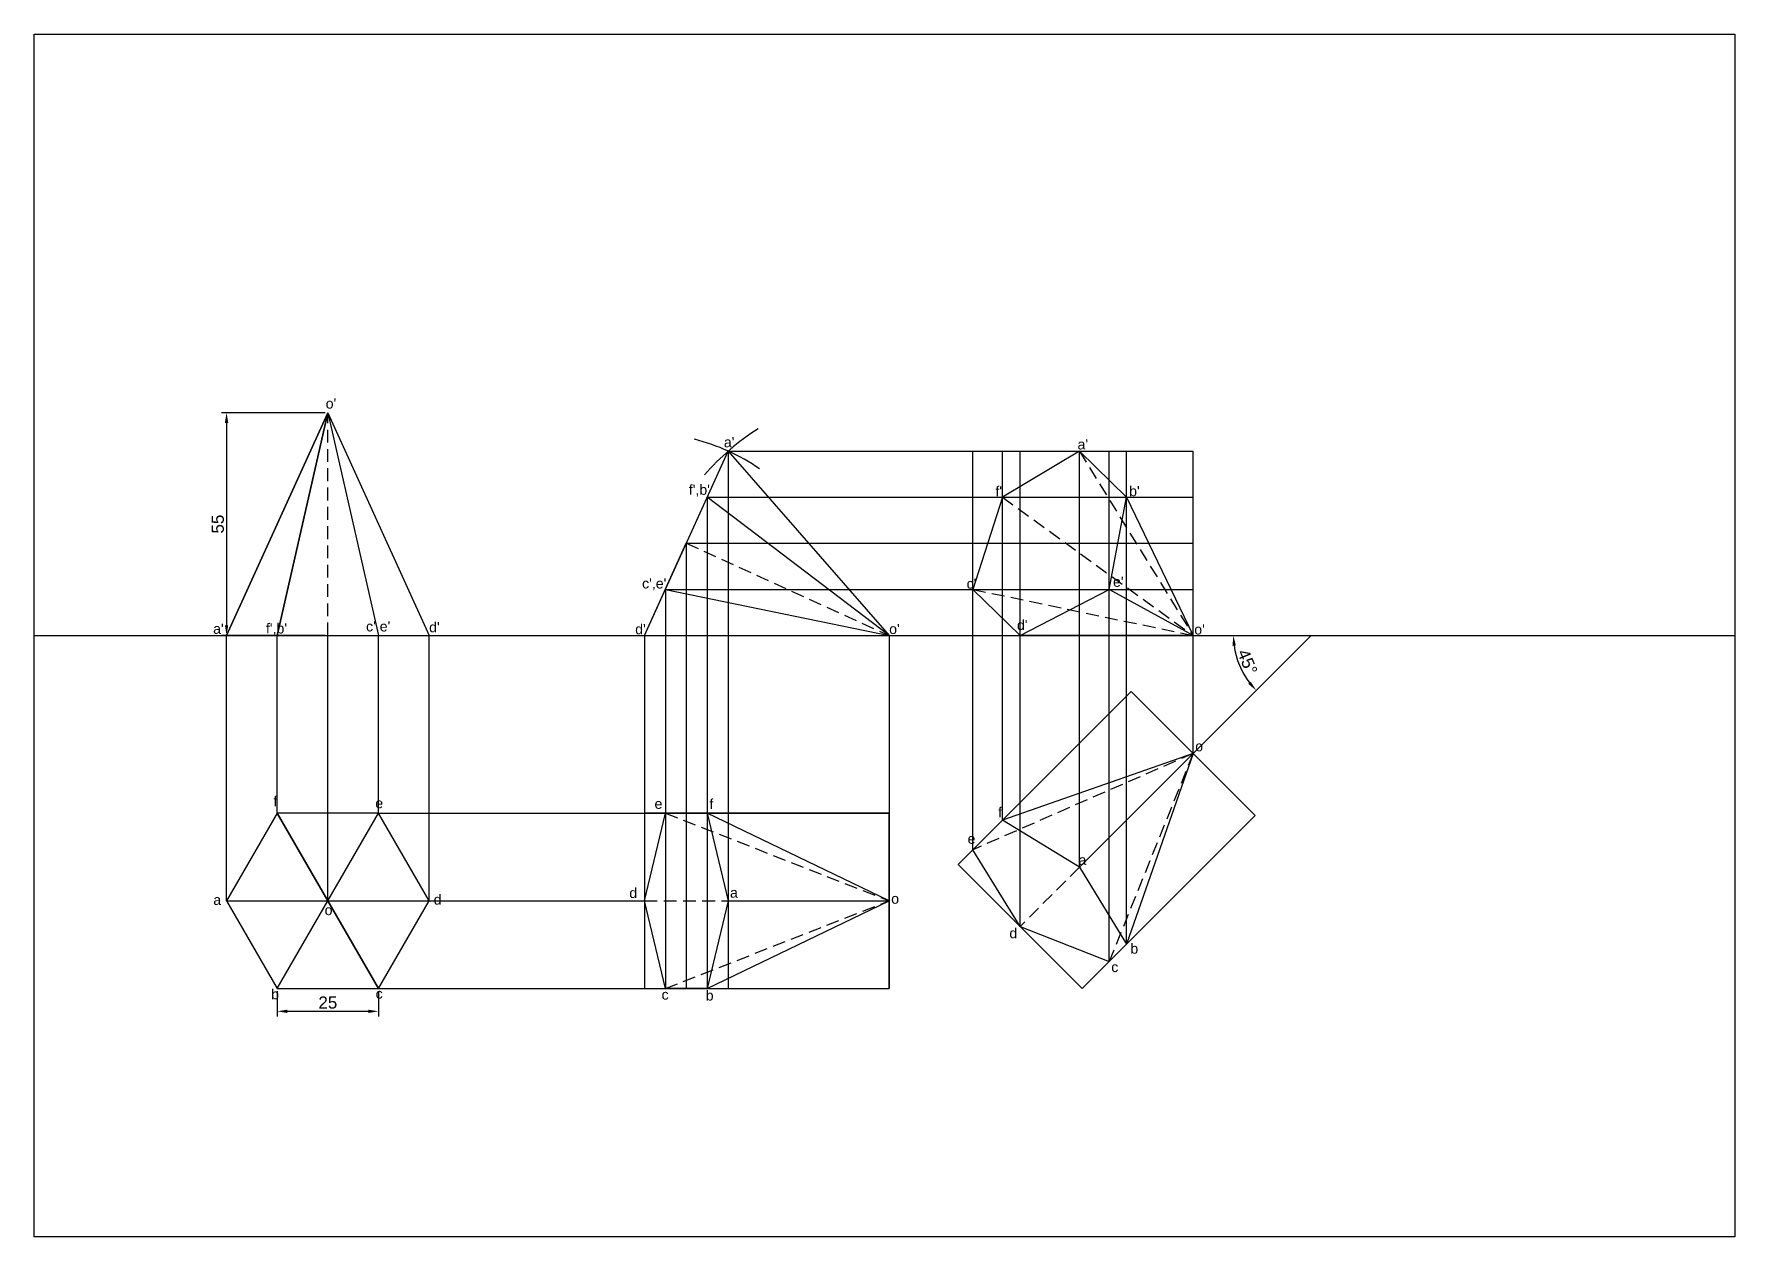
# Model space of a CAD drawing. Header units: millimetres. Extents: x 2028 to 2448, y 1967 to 2264.
import ezdxf

# ---------------------------------------------------------------- set-up
doc = ezdxf.new("R2010")
doc.units = ezdxf.units.MM
doc.linetypes.add('HIDDEN2', pattern=[4.7625, 3.175, -1.5875])
doc.styles.get("Standard").update_dxf_attribs({"font": 'arial.ttf'})
doc.dimstyles.new('ISO-25', dxfattribs={"dimtxt": 3, "dimasz": 2.5, "dimexe": 1.25, "dimexo": 0.625, "dimtad": 1, "dimdec": 0, "dimdsep": 46, "dimtxsty": 'Standard', "dimcen": 2.5, "dimadec": 0, "dimazin": 0, "dimtfac": 1, "dimtdec": 0, "dimtmove": 0, "dimatfit": 3, "dimfxl": 1, "dimarcsym": 0})

# ---------------------------------------------------------------- blocks, each defined once
blk = doc.blocks.new('*D2')
at = {"color": 0, "lineweight": -2, "transparency": 16777216}
for p, q in [((2100.31, 2170.56), (2074.69, 2170.56)), ((2075.94, 2168.06), (2075.94, 2118.06)), ((2100.31, 2115.56), (2074.69, 2115.56))]:
    blk.add_line(p, q, dxfattribs=at)
at = {"color": 0, "transparency": 16777216}
for points in [[(2075.52, 2168.06), (2076.35, 2168.06), (2075.94, 2170.56)], [(2075.52, 2118.06), (2076.35, 2118.06), (2075.94, 2115.56)]]:
    blk.add_solid(points, dxfattribs=at)
at = {"layer": 'Defpoints', "color": 0, "transparency": 16777216}
for p in [(2100.94, 2170.56), (2075.94, 2115.56), (2100.94, 2115.56)]:
    blk.add_point(p, dxfattribs=at)
at = {"color": 0, "transparency": 16777216, "insert": (2073.79, 2143.06), "char_height": 3, "attachment_point": 5, "rotation": 90}
blk.add_mtext('55', dxfattribs=at)
blk = doc.blocks.new('*D33')
at = {"color": 0, "lineweight": -2, "transparency": 16777216}
for p, q in [((2088.44, 2027.77), (2088.44, 2021.52)), ((2113.44, 2027.77), (2113.44, 2021.52)), ((2090.94, 2022.77), (2110.94, 2022.77))]:
    blk.add_line(p, q, dxfattribs=at)
at = {"color": 0, "transparency": 16777216}
for points in [[(2090.94, 2023.18), (2090.94, 2022.35), (2088.44, 2022.77)], [(2110.94, 2023.18), (2110.94, 2022.35), (2113.44, 2022.77)]]:
    blk.add_solid(points, dxfattribs=at)
at = {"layer": 'Defpoints', "color": 0, "transparency": 16777216}
for p in [(2088.44, 2028.4), (2113.44, 2028.4), (2113.44, 2022.77)]:
    blk.add_point(p, dxfattribs=at)
at = {"color": 0, "transparency": 16777216, "insert": (2100.94, 2024.92), "char_height": 3, "attachment_point": 5}
blk.add_mtext('25', dxfattribs=at)
blk = doc.blocks.new('*D49')
at = {"color": 0, "lineweight": -2, "transparency": 16777216}
blk.add_arc((2343.74, 2115.56), 19.18, 187.4747, 217.5253, dxfattribs=at)
at = {"color": 0, "transparency": 16777216}
for points in [[(2324.31, 2113.04), (2325.14, 2113.09), (2324.56, 2115.56)], [(2328.84, 2104.15), (2328.22, 2103.6), (2330.18, 2102)]]:
    blk.add_solid(points, dxfattribs=at)
at = {"layer": 'Defpoints', "color": 0, "transparency": 16777216}
for p in [(2238.4, 2115.56), (2343.74, 2115.56), (2448.4, 2115.56), (2325.21, 2110.59), (2314.6, 2086.42)]:
    blk.add_point(p, dxfattribs=at)
at = {"color": 0, "transparency": 16777216, "insert": (2328.01, 2109.04), "char_height": 3, "attachment_point": 5, "rotation": 292.5}
blk.add_mtext('45°', dxfattribs=at)

msp = doc.modelspace()

# ---------------------------------------------------------------- linework, layer by layer
for p, q in [((2100.94, 2170.56), (2075.94, 2115.56)), ((2100.94, 2170.56), (2088.44, 2115.56)), ((2199.81, 2161.08), (2199.81, 2028.4)), ((2199.81, 2161.08), (2314.6, 2161.08)), ((2260.23, 2062.67), (2260.23, 2161.08)), ((2267.55, 2069.99), (2267.55, 2161.08)), ((2271.88, 2043.7), (2271.88, 2161.08)), ((2286.51, 2058.33), (2286.51, 2161.08)), ((2293.91, 2035.11), (2293.91, 2161.08)), ((2298.17, 2039.37), (2298.17, 2161.08)), ((2314.6, 2086.42), (2314.6, 2161.08)), ((2194.63, 2149.7), (2194.63, 2028.4)), ((2194.63, 2149.7), (2314.6, 2149.7)), ((2179.12, 2115.56), (2189.46, 2138.32)), ((2189.46, 2138.32), (2189.46, 2028.4)), ((2189.46, 2138.32), (2314.6, 2138.32)), ((2184.29, 2126.94), (2184.29, 2028.4)), ((2184.29, 2126.94), (2314.6, 2126.94)), ((2028.4, 2115.56), (2238.4, 2115.56)), ((2028.4, 2115.56), (2099.9, 2115.56)), ((2075.94, 2050.05), (2075.94, 2115.56)), ((2088.44, 2071.7), (2088.44, 2115.56)), ((2100.94, 2050.05), (2100.94, 2115.56)), ((2113.44, 2071.7), (2113.44, 2115.56)), ((2125.94, 2050.05), (2125.94, 2115.56)), ((2125.94, 2115.56), (2179.12, 2115.56)), ((2179.12, 2115.56), (2239.53, 2115.56)), ((2179.12, 2115.56), (2179.12, 2028.4)), ((2238.4, 2115.56), (2448.4, 2115.56)), ((2239.53, 2115.56), (2239.53, 2028.4)), ((2314.6, 2086.42), (2343.74, 2115.56)), ((2299.3, 2101.73), (2256.58, 2059.01)), ((2329.91, 2071.12), (2299.3, 2101.73)), ((2299.3, 2101.73), (2314.6, 2086.42)), ((2314.6, 2086.42), (2286.51, 2058.33)), ((2113.44, 2071.7), (2239.53, 2071.7)), ((2179.12, 2071.7), (2179.12, 2028.4)), ((2239.53, 2071.7), (2179.12, 2071.7)), ((2239.53, 2028.4), (2239.53, 2071.7)), ((2287.19, 2028.4), (2329.91, 2071.12)), ((2256.58, 2059.01), (2287.19, 2028.4)), ((2100.94, 2050.05), (2113.44, 2028.4)), ((2125.94, 2050.05), (2179.12, 2050.05)), ((2199.81, 2050.05), (2194.63, 2028.4)), ((2199.81, 2050.05), (2239.53, 2050.05)), ((2113.44, 2028.4), (2239.53, 2028.4)), ((2179.12, 2028.4), (2239.53, 2028.4))]:
    msp.add_line(p, q)
at = {"lineweight": 30}
for p, q in [((2075.94, 2115.56), (2100.94, 2170.56)), ((2088.44, 2115.56), (2100.94, 2170.56)), ((2100.94, 2170.56), (2125.94, 2115.56)), ((2100.94, 2170.56), (2113.44, 2115.56)), ((2179.12, 2115.56), (2199.81, 2161.08)), ((2199.81, 2161.08), (2239.53, 2115.56)), ((2286.51, 2161.08), (2267.55, 2149.7)), ((2298.17, 2149.7), (2286.51, 2161.08)), ((2239.53, 2115.56), (2194.63, 2149.7)), ((2267.55, 2149.7), (2260.23, 2126.94)), ((2293.91, 2126.94), (2298.17, 2149.7)), ((2298.17, 2149.7), (2314.6, 2115.56)), ((2184.29, 2126.94), (2239.53, 2115.56)), ((2260.23, 2126.94), (2271.88, 2115.56)), ((2271.88, 2115.56), (2293.91, 2126.94)), ((2314.6, 2115.56), (2293.91, 2126.94)), ((2075.94, 2115.56), (2125.94, 2115.56)), ((2179.12, 2115.56), (2239.53, 2115.56)), ((2314.6, 2115.56), (2271.88, 2115.56)), ((2314.6, 2086.42), (2267.55, 2069.99)), ((2314.6, 2086.42), (2298.17, 2039.37)), ((2113.44, 2028.4), (2088.44, 2071.7)), ((2088.44, 2071.7), (2100.94, 2050.05)), ((2100.94, 2050.05), (2113.44, 2071.7)), ((2179.12, 2050.05), (2184.29, 2071.7)), ((2184.29, 2071.7), (2194.63, 2071.7)), ((2194.63, 2071.7), (2199.81, 2050.05)), ((2239.53, 2050.05), (2194.63, 2071.7)), ((2260.23, 2062.67), (2267.55, 2069.99)), ((2286.51, 2058.33), (2267.55, 2069.99)), ((2271.88, 2043.7), (2260.23, 2062.67)), ((2286.51, 2058.33), (2298.17, 2039.37)), ((2075.94, 2050.05), (2125.94, 2050.05)), ((2088.44, 2028.4), (2100.94, 2050.05)), ((2184.29, 2028.4), (2179.12, 2050.05)), ((2194.63, 2028.4), (2239.53, 2050.05)), ((2271.88, 2043.7), (2293.91, 2035.11)), ((2293.91, 2035.11), (2298.17, 2039.37)), ((2194.63, 2028.4), (2184.29, 2028.4))]:
    msp.add_line(p, q, dxfattribs=at)
at = {"linetype": 'HIDDEN2'}
for p, q in [((2100.94, 2115.56), (2100.94, 2170.56)), ((2286.51, 2161.08), (2314.6, 2115.56)), ((2267.55, 2149.7), (2314.6, 2115.56)), ((2189.46, 2138.32), (2239.53, 2115.56)), ((2260.23, 2126.94), (2314.6, 2115.56)), ((2314.6, 2086.42), (2260.23, 2062.67)), ((2314.6, 2086.42), (2293.91, 2035.11)), ((2184.29, 2071.7), (2239.53, 2050.05)), ((2286.51, 2058.33), (2271.88, 2043.7)), ((2179.12, 2050.05), (2199.81, 2050.05)), ((2184.29, 2028.4), (2239.53, 2050.05))]:
    msp.add_line(p, q, dxfattribs=at)
msp.add_lwpolyline([(2028.4, 2264.06), (2448.4, 2264.06), (2448.4, 1967.06), (2028.4, 1967.06)], close=True)
at = {"lineweight": 30}
msp.add_lwpolyline([(2088.44, 2071.7), (2075.94, 2050.05), (2088.44, 2028.4), (2113.44, 2028.4), (2125.94, 2050.05), (2113.44, 2071.7)], close=True, dxfattribs=at)
for centre, radius, start, end in [((2179.12, 2115.56), 50, 55.3584, 75.6783), ((2239.53, 2115.56), 60.42, 122.3393, 138.9697)]:
    msp.add_arc(centre, radius, start, end)

# ---------------------------------------------------------------- texts
at = {"char_height": 2.5, "attachment_point": 1}
for s, insert in [("o'", (2100.42, 2174.08)), ("a'", (2198.73, 2164.53)), ("a'", (2286.06, 2164)), ("f',b'", (2190.07, 2152.79)), ("f'", (2265.78, 2152.4)), ("b'", (2298.8, 2152.45)), ("c',e'", (2178.54, 2129.67)), ("c'", (2258.67, 2129.61)), ("e'", (2294.83, 2130.08)), ("a'", (2072.62, 2118.47)), ("f',b'", (2085.66, 2118.56)), ("c',e'", (2110.38, 2119.06)), ("d'", (2125.96, 2118.85)), ("d'", (2176.84, 2118.37)), ("o'", (2239.55, 2118.42)), ("d'", (2271.11, 2119.39)), ("o'", (2314.88, 2118.3)), ('o', (2315.12, 2089.47)), ('f', (2087.49, 2075.9)), ('e', (2112.65, 2075.4)), ('f', (2195.15, 2075.2)), ('e', (2181.61, 2075.26)), ('f', (2266.44, 2073.17)), ('e', (2258.91, 2066.63)), ('a', (2286.31, 2061.38)), ('a', (2072.66, 2051.54)), ('d', (2127.09, 2051.61)), ('d', (2175.38, 2053.25)), ('a', (2200.25, 2053.32)), ('o', (2240.05, 2051.83)), ('o', (2100.15, 2049.02)), ('d', (2269.23, 2043.32)), ('b', (2299.1, 2039.5)), ('c', (2294.39, 2034.96)), ('b', (2086.94, 2028.25)), ('c', (2112.75, 2028.39)), ('c', (2183.35, 2028.15)), ('b', (2194.25, 2027.93))]:
    msp.add_mtext_dynamic_manual_height_columns(s, width=2.6501, gutter_width=12.5, heights=[0], dxfattribs=dict(at, insert=insert))

# ---------------------------------------------------------------- dimensions: what is measured, and where the dimension line sits
dim = msp.add_linear_dim(base=(2075.94, 2115.56), p1=(2100.94, 2170.56), p2=(2100.94, 2115.56), angle=90, dimstyle='ISO-25')
dim.commit()
dim.dimension.update_dxf_attribs({"geometry": '*D2', "text_midpoint": (2073.79, 2143.06)})
dim = msp.add_angular_dim_2l(base=(2325.21, 2110.59), line1=((2314.6, 2086.42), (2343.74, 2115.56)), line2=((2238.4, 2115.56), (2448.4, 2115.56)), dimstyle='ISO-25')
dim.commit()
dim.dimension.update_dxf_attribs({"geometry": '*D49', "text_midpoint": (2328.01, 2109.04)})
dim = msp.add_linear_dim(base=(2113.44, 2022.77), p1=(2088.44, 2028.4), p2=(2113.44, 2028.4), dimstyle='ISO-25')
dim.commit()
dim.dimension.update_dxf_attribs({"geometry": '*D33', "text_midpoint": (2100.94, 2024.92)})

doc.saveas('drawing.dxf')
